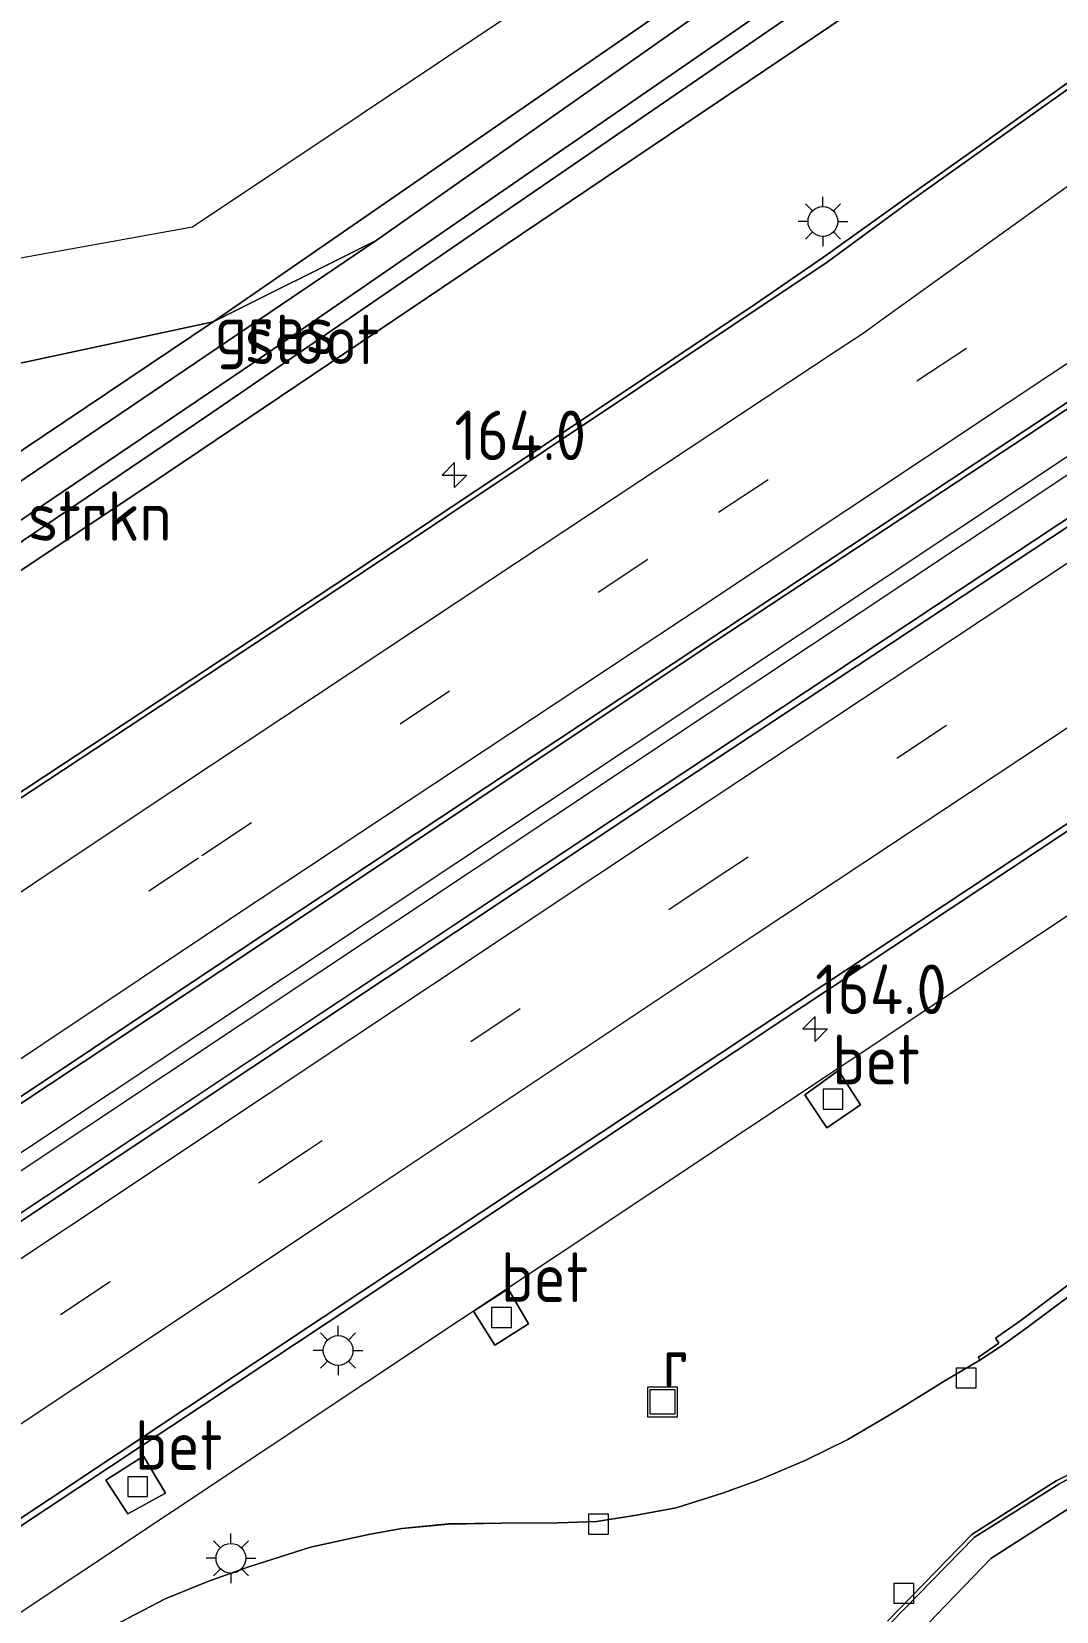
# Model space of a CAD drawing. Extents: x 253736 to 255979, y 477184 to 479215.
# Drawn here: x 254901.2 to 254952.9, y 478034 to 478113.7 of the extents above; entities that cross this region are included whole.
import ezdxf
from ezdxf.enums import TextEntityAlignment as Align

# ---------------------------------------------------------------- set-up
doc = ezdxf.new("R2010")
doc.units = 0
doc.linetypes.add('39strp', pattern=[12, 3, -9])
for name, color, linetype, lineweight in [('af-bs-rasterhekwerk', 8, 'hekwerk', 18), ('as-bs-kilometr', 8, 'Continuous', 18), ('bp-b5-bomenstruiken', 8, 'Continuous', 18), ('bp-b5-grasland', 8, 'Continuous', 18), ('bp-b5-houtwal', 8, 'houtwal', 18), ('gr-bs-geleiderail', 8, 'geleiderail', 18), ('gw-bs-insteekwatergang', 8, 'Continuous', 18), ('mk-bs-39streep 0.15', 8, '39strp', 18), ('mk-bs-streep 0.15', 8, 'Continuous', 18), ('og-b5-grond_ingericht', 8, 'Continuous', 18), ('og-b5-water', 8, 'Continuous', 18), ('og-bs-hoogtelijn', 8, 'Continuous', 18), ('og-bs-terreinafscheiding', 8, 'Continuous', 18), ('vh-b5-verh_soort', 8, 'Continuous', 18), ('vh-bs-band', 8, 'Continuous', 18), ('wh-bs-kolk', 8, 'Continuous', 18), ('wh-bs-put', 8, 'Continuous', 18), ('wh-bs-waterlijn', 8, 'Continuous', 18), ('wm-bs-lichtmast', 8, 'Continuous', 18)]:
    doc.layers.add(name, color=color, linetype=linetype, lineweight=lineweight)
doc.styles.add('rtw_iso', font='isocp.shx')
doc.linetypes.add('geleiderail', pattern='A,2,-1,[175,RTW.shx,S=0.5,R=0,X=0,Y=0],-1', length=4)
doc.linetypes.add('hekwerk', pattern='A,7,-1.5,[1,RTW.shx,S=0.75,R=0,X=0,Y=0],-1.5', length=10)
doc.linetypes.add('houtwal', pattern='A,8,-1,[1,RTW.shx,S=0.75,R=45,X=0,Y=0],-1,8,-1,[4,RTW.shx,S=0.75,R=0,X=0,Y=0],-1', length=20)

# ---------------------------------------------------------------- blocks, each defined once
blk = doc.blocks.new('kolk')
blk.add_lwpolyline([(-0.5, -0.5), (0.5, -0.5), (0.5, 0.5), (-0.5, 0.5)], close=True)
blk = doc.blocks.new('put')
for p, q in [((0.75, 0.75), (-0.75, 0.75)), ((-0.75, 0.75), (-0.75, -0.75)), ((0.75, -0.75), (0.75, 0.75)), ((-0.75, -0.75), (0.75, -0.75))]:
    blk.add_line(p, q)
blk.add_lwpolyline([(-0.625, 0.625), (0.625, 0.625), (0.625, -0.625), (-0.625, -0.625)], close=True)
blk = doc.blocks.new('dtbattr')
at = {"style": 'rtw_iso'}
blk.add_attdef('TAG', (0.591, 0.868), '', height=2.5, dxfattribs=at)
blk = doc.blocks.new('RW1 Buren totaal_ACAD_1_FMEBLOCK86')
at = {"layer": 'bp-b5-grasland'}
for points in [[(14.667, 16.477, 24.632), (12.323, 15.211, 24.603), (12.825, 14.275, 24.583), (12.91, 14.33, 24.318), (14.329, 15.134, 24.384), (15.329, 13.329, 24.401), (15.27, 13.297, 24.399), (16.617, 10.909, 24.621), (16.608, 10.904, 24.621), (16.656, 10.816, 24.621), (17.57, 11.312, 24.512), (18.511, 9.773, 24.64), (24.658, -1.16, 24.641), (-7.515, -19.081, 24.563), (-18.721, -25.355, 24.548), (-21.531, -20.37, 24.435), (-24.658, -14.758, 24.329), (-23.787, -14.3, 24.382), (-21.849, -13.184, 24.357), (-19.344, -11.513, 24.365), (-17.079, -9.511, 24.37), (-15.138, -7.191, 24.387), (-4.57, 6.744, 24.423), (9.559, 25.355, 24.543), (13.787, 17.978, 24.636)], [(-12.276, -20.478, 24.542), (8.88, -8.548, 24.486), (8.529, -7.293, 24.257), (6.415, -3.02, 24.034), (17.814, 2.816, 24.355), (18.441, 4.444, 24.489), (15.776, 8.561, 24.425), (12.614, 9.39, 24.276), (10.309, 12.886, 24.281), (7.002, 15.88, 24.256), (5.134, 16.327, 24.345), (3.219, 15.009, 24.39), (-4.263, 5.266, 24.339), (-14.529, -8.513, 24.289), (-16.697, -10.982, 24.283), (-19.263, -12.931, 24.285), (-21.82, -15.002, 24.307), (-22.243, -16.542, 24.299), (-18.627, -22.17, 24.471), (-17.785, -22.658, 24.505), (-16.265, -22.57, 24.49)], [(11.244, -7.629, 24.431), (18.318, -4.046, 24.469), (16.311, -0.311, 24.419), (9.259, -3.875, 24.323)]]:
    blk.add_polyline3d(points, close=True, dxfattribs=at)
blk = doc.blocks.new('dtbattr-r')
at = {"style": 'rtw_iso'}
blk.add_attdef('TAG', text='', height=2.5, dxfattribs=at).set_placement((0, 0), align=Align.MIDDLE_CENTER)
blk = doc.blocks.new('RW1 Buren totaal_ACAD_1_FMEBLOCK121')
at = {"layer": 'bp-b5-grasland'}
for points in [[(-68.656, -66.234, 24.34), (-71.085, -68.052, 24.32), (-72.311, -68.913, 24.319), (-72.138, -69.152, 24.232), (-73.164, -69.869, 24.274), (-73.092, -70.025, 24.176), (-74.818, -71.029, 24.266), (-77.474, -72.672, 24.248), (-79.75, -74.019, 24.263), (-81.872, -75.067, 24.263), (-84.176, -76.033, 24.257), (-86.028, -76.698, 24.257), (-88.408, -77.455, 24.257), (-90.407, -77.826, 24.212), (-92.423, -78.156, 24.215), (-94.361, -78.222, 24.209), (-97.23, -78.231, 24.209), (-99.894, -78.277, 24.209), (-102.239, -78.498, 24.209), (-103.836, -78.791, 24.26), (-106.853, -79.444, 24.278), (-109.956, -80.432, 24.275), (-112.031, -81.176, 24.275), (-114.181, -82.055, 24.26), (-116.789, -83.406, 24.251)], [(-123.333, -79.617, 24.248), (-105.963, -68.099, 24.254), (-82.017, -52.187, 24.307), (-62.624, -39.328, 24.313), (-40.512, -24.599, 24.362), (-23.482, -13.286, 24.367), (0.84, 2.865, 24.408)]]:
    blk.add_polyline3d(points, dxfattribs=at)
for points in [[(-80.811, -58.295, 23.93), (-79.112, -57.146, 23.933), (-80.224, -55.416, 23.933), (-81.924, -56.633, 23.933)], [(-98.638, -67.553, 23.927), (-97.547, -69.255, 23.93), (-95.863, -68.183, 23.933), (-96.88, -66.424, 23.933)], [(-116.052, -77.766, 23.918), (-114.168, -76.727, 23.927), (-115.265, -74.853, 23.957), (-117.173, -76.066, 23.942)]]:
    blk.add_polyline3d(points, close=True, dxfattribs=at)
blk = doc.blocks.new('RW1 Buren totaal_ACAD_1_FMEBLOCK153')
at = {"layer": 'bp-b5-grasland'}
blk.add_polyline3d([(-19.684, -17.607, 24.762), (-39.852, -30.986, 24.744), (-60.968, -45.069, 24.711), (-81.337, -58.579, 24.689), (-101.173, -71.821, 24.67), (-122.662, -86.049, 24.648), (-143.344, -99.778, 24.628), (-163.6, -113.26, 24.572), (-166.26, -115.035, 24.568), (-167.151, -113.48, 25.234), (-167.586, -112.879, 25.252), (-168.871, -111.209, 24.542), (-167.2, -110.098, 24.546), (-142.91, -94.001, 24.596), (-120.5, -79.048, 24.6), (-103.947, -68.135, 24.634), (-85.237, -55.65, 24.665), (-62.199, -40.35, 24.681), (-42.475, -27.246, 24.698), (-22.091, -13.747, 24.719), (0.318, 1.1, 24.749)], dxfattribs=at)
blk = doc.blocks.new('RW1 Buren totaal_ACAD_1_FMEBLOCK187')
at = {"layer": 'bp-b5-grasland'}
for points in [[(-63.529, -109.425, 24.373), (-77.97, -119.773, 24.368), (-81.548, -122.317, 24.362), (-85.702, -125.295, 24.348), (-89.151, -127.659, 24.334), (-109.549, -141.286, 24.309), (-128.239, -153.606, 24.261), (-147.641, -166.574, 24.25), (-152.899, -158.872, 23.71), (-119.671, -136.762, 24.004), (-79.63, -109.768, 24.052)], [(-82.668, -106.46, 24.073), (-108.257, -124.445, 23.989), (-116.485, -128.552, 24.133), (-80.806, -103.897, 24.088)]]:
    blk.add_polyline3d(points, dxfattribs=at)
blk = doc.blocks.new('lantaarnpaal')
for p, q in [((-0.884, 0.884), (-0.53, 0.53)), ((0, 0.75), (0, 1.25)), ((0.53, 0.53), (0.884, 0.884)), ((-0.75, 0), (-1.25, 0)), ((0.75, 0), (1.25, 0)), ((-0.53, -0.53), (-0.884, -0.884)), ((0, -0.75), (0, -1.25)), ((0.53, -0.53), (0.884, -0.884))]:
    blk.add_line(p, q)
blk.add_circle((0, 0), 0.75)
blk = doc.blocks.new('RW1 Buren totaal_ACAD_1_FMEBLOCK888')
at = {"layer": 'vh-b5-verh_soort'}
for points in [[(-21.379, -26.355, 24.459), (-21.923, -25.557, 24.45), (-21.274, -25.191, 24.45), (-22.751, -17.575, 24.45), (-26.073, -19.478, 24.45), (-27.584, -17.265, 24.417), (-26.186, -16.329, 24.413), (-21.481, -12.507, 24.402), (-17.473, -8.009, 24.393), (-14.24, -2.909, 24.314), (-10.023, 4.97, 24.394), (-6.892, 10.829, 24.387), (-3.721, 15.863, 24.345), (0.503, 20.2, 24.375), (4.764, 22.875, 24.356), (5.623, 23.34, 24.323), (7.424, 24.206, 24.349), (11.128, 25.637, 24.378), (15.084, 26.355, 24.409), (19.089, 26.319, 24.431), (23.02, 25.568, 24.44), (26.709, 24.143, 24.441), (27.584, 23.064, 24.465), (27.531, 21.673, 24.464), (23.865, 16.966, 24.455), (23.632, 16.755, 24.459), (23.314, 16.659, 24.473), (18.738, 16.061, 24.404), (18.306, 15.932, 24.399), (17.946, 15.626, 24.378), (10.525, 5.92, 24.409), (3.012, -4.041, 24.394), (2.781, -4.48, 24.398), (2.736, -4.868, 24.403), (3.492, -9.628, 24.449), (3.487, -9.916, 24.454), (3.339, -10.228, 24.449), (1.446, -12.555, 24.47), (-0.753, -14.611, 24.464), (-3.247, -16.291, 24.477)], [(-3.958, -10.569, 24.64), (-3.082, -10.602, 24.613), (-2.436, -9.827, 24.59), (-0.973, -7.325, 24.541), (1.37, -3.903, 24.473), (10.052, 7.561, 24.485), (16.612, 16.099, 24.457), (17.589, 17.04, 24.465), (18.841, 17.381, 24.479), (22.106, 17.731, 24.514), (22.843, 17.901, 24.512), (23.356, 18.3, 24.519), (25.089, 20.668, 24.535), (25.484, 21.596, 24.53), (25.26, 22.228, 24.523), (24.521, 22.664, 24.534), (19.332, 24.107, 24.501), (15.207, 24.466, 24.466), (10.005, 23.61, 24.421), (5.321, 21.677, 24.347), (1.33, 19.122, 24.38), (-2.703, 14.947, 24.38), (-5.611, 10.205, 24.391), (-8.857, 4.394, 24.441), (-14.396, -5.617, 24.437)]]:
    blk.add_polyline3d(points, close=True, dxfattribs=at)
blk = doc.blocks.new('RW1 Buren totaal_ACAD_1_FMEBLOCK893')
at = {"layer": 'vh-b5-verh_soort'}
for points in [[(-53.92, -24.334, 24.339), (-53.418, -24.147, 24.341), (-53.174, -23.895, 24.342), (-51.467, -21.666, 24.423), (-49.514, -19.115, 24.441), (-49.391, -17.433, 24.415), (-50.433, -16.183, 24.405), (-54.202, -14.733, 24.371), (-58.182, -13.982, 24.312), (-62.287, -13.931, 24.292), (-66.237, -14.644, 24.249), (-70.024, -16.104, 24.237), (-71.829, -16.962, 24.218), (-71.773, -17.112, 24.211), (-72.687, -17.565, 24.236), (-76.939, -20.284, 24.218), (-81.197, -24.643, 24.244)], [(-120.223, -24.878, 24.251), (-117.615, -23.527, 24.26), (-115.465, -22.648, 24.275), (-113.39, -21.904, 24.275), (-110.287, -20.916, 24.278), (-107.27, -20.263, 24.26), (-105.673, -19.97, 24.209), (-103.328, -19.75, 24.209), (-100.664, -19.704, 24.209), (-97.795, -19.694, 24.209), (-95.857, -19.628, 24.215), (-93.841, -19.298, 24.212), (-91.842, -18.927, 24.257), (-89.462, -18.171, 24.257), (-87.61, -17.505, 24.257), (-85.306, -16.539, 24.263), (-83.184, -15.491, 24.263), (-80.908, -14.144, 24.248), (-78.252, -12.501, 24.266), (-76.526, -11.497, 24.176), (-75.411, -10.752, 24.193), (-74.216, -9.897, 24.218), (-71.769, -8.057, 24.21)]]:
    blk.add_polyline3d(points, dxfattribs=at)
blk = doc.blocks.new('hecto')
for p, q in [((0, 0.625), (-0.625, 0)), ((0, -0.625), (0, 0.625)), ((-0.625, 0), (0.625, 0)), ((0.625, 0), (0, -0.625))]:
    blk.add_line(p, q)
blk = doc.blocks.new('Deel_d28hz')
at = {"layer": 'af-bs-rasterhekwerk'}
for points in [[(254910.37, 478099.043, 24.133), (254946.049, 478123.698, 24.088), (254949.766, 478125.98, 24.178), (254950.206, 478125.858, 24.193)], [(254860.155, 478088.939, 24.265), (254879.638, 478092.452, 24.166), (254910.37, 478099.043, 24.133)], [(254864.426, 478082.682, 23.962), (254897.547, 478090.43, 23.923), (254910.37, 478099.043, 24.133)], [(254971.653, 478071.65, 24.079), (254959.188, 478071.406, 23.992), (254956.905, 478071.361, 23.96), (254956.862, 478071.36, 23.977), (254898.616, 478032.6, 23.896)]]:
    blk.add_polyline3d(points, dxfattribs=at)
at = {"layer": 'bp-b5-bomenstruiken'}
blk.add_polyline3d([(254872.164, 478071.348, 23.812), (254864.426, 478082.682, 23.962), (254897.547, 478090.43, 23.923), (254910.37, 478099.043, 24.133), (254918.598, 478103.15, 23.989), (254880.004, 478077.029, 24.061)], close=True, dxfattribs=at)
at = {"layer": 'bp-b5-grasland'}
blk.add_polyline3d([(254873.956, 478068.723, 23.71), (254873.423, 478069.503, 22.789), (254910.051, 478094.288, 22.789), (254950.107, 478121.779, 22.861), (254950.778, 478122.281, 22.861), (254950.933, 478122.807, 22.861), (254949.895, 478122.799, 22.861), (254949.091, 478122.29, 22.861), (254912.369, 478096.961, 22.861), (254872.906, 478070.261, 22.789), (254872.164, 478071.348, 23.812), (254880.004, 478077.029, 24.061), (254918.598, 478103.15, 23.989), (254944.187, 478121.135, 24.073), (254947.854, 478123.557, 24.112), (254950.389, 478124.569, 24.148), (254951.181, 478124.38, 24.145), (254952.048, 478123.033, 24.07), (254951.954, 478121.889, 24.061), (254951.515, 478121.014, 24.058), (254947.225, 478117.827, 24.052), (254907.184, 478090.833, 24.004)], close=True, dxfattribs=at)
blk.add_polyline3d([(254945.551, 478032.508, 24.38), (254949.585, 478036.683, 24.38), (254953.575, 478039.238, 24.347), (254958.26, 478041.171, 24.421), (254963.462, 478042.027, 24.466), (254967.587, 478041.668, 24.501), (254972.775, 478040.225, 24.534), (254973.514, 478039.789, 24.523), (254973.738, 478039.157, 24.53), (254973.344, 478038.229, 24.535), (254971.611, 478035.861, 24.519), (254971.098, 478035.462, 24.512), (254970.36, 478035.292, 24.514), (254967.096, 478034.942, 24.479), (254965.843, 478034.601, 24.465), (254964.866, 478033.66, 24.457)], dxfattribs=at)
at = {"layer": 'bp-b5-houtwal'}
blk.add_polyline3d([(254864.426, 478082.682, 23.962), (254860.155, 478088.939, 24.265), (254879.638, 478092.452, 24.166), (254910.37, 478099.043, 24.133), (254897.547, 478090.43, 23.923)], close=True, dxfattribs=at)
at = {"layer": 'gr-bs-geleiderail'}
for points in [[(254888.275, 478047.997, 25.234), (254935.328, 478079.297, 25.375), (254984.13, 478111.71, 25.456), (255036.715, 478146.672, 25.501), (255089.688, 478181.695, 25.57), (255099.031, 478187.796, 25.585), (255119.681, 478201.284, 25.603), (255139.001, 478214.098, 25.636), (255146.576, 478219.171, 25.639), (255168.412, 478234.722, 25.633), (255193.618, 478252.791, 25.636), (255196.659, 478255.099, 25.672), (255203.806, 478261.204, 25.642), (255211.552, 478267.917, 25.69), (255213.228, 478269.389, 25.696)], [(255189.73, 478254.275, 25.687), (255168.87, 478239.295, 25.606), (255166.928, 478237.872, 25.609), (255165.502, 478236.716, 25.624), (255163.462, 478234.975, 25.6), (255147.611, 478221.359, 25.606), (255145.153, 478219.373, 25.609), (255142.787, 478217.576, 25.6), (255140.043, 478215.661, 25.597), (255086.635, 478180.625, 25.567), (255065.494, 478166.654, 25.546), (255039.868, 478149.662, 25.474), (254994.323, 478119.448, 25.471), (254944.356, 478086.205, 25.42), (254887.84, 478048.598, 25.252)]]:
    blk.add_polyline3d(points, dxfattribs=at)
at = {"layer": 'gw-bs-insteekwatergang'}
blk.add_polyline3d([(254873.956, 478068.723, 23.71), (254907.184, 478090.833, 24.004), (254947.225, 478117.827, 24.052), (254951.515, 478121.014, 24.058), (254951.954, 478121.889, 24.061), (254952.048, 478123.033, 24.07), (254951.181, 478124.38, 24.145), (254950.389, 478124.569, 24.148), (254947.854, 478123.557, 24.112), (254944.187, 478121.135, 24.073), (254918.598, 478103.15, 23.989), (254880.004, 478077.029, 24.061), (254872.164, 478071.348, 23.812)], dxfattribs=at)
at = {"layer": 'mk-bs-39streep 0.15'}
for points in [[(255226.958, 478271.138, 25.019), (255223.306, 478268.451, 25.01), (255198.516, 478250.276, 24.912), (255177.9, 478235.288, 24.846), (255158.307, 478221.1, 24.864), (255140.11, 478208.093, 24.835), (255119.662, 478193.675, 24.805), (255100.661, 478180.703, 24.782), (255079.172, 478166.186, 24.753), (255060.93, 478154.106, 24.732), (255038.855, 478139.38, 24.689), (255018.695, 478126.038, 24.67), (254997.503, 478111.938, 24.651), (254977.306, 478098.547, 24.628), (254957.352, 478085.319, 24.61), (254935.845, 478071.061, 24.58), (254915.165, 478057.282, 24.532), (254894.834, 478043.753, 24.492), (254892.201, 478041.997, 24.488)], [(255186.689, 478258.106, 24.879), (255166.202, 478243.526, 24.804), (255150.144, 478232.271, 24.835), (255132.672, 478220.397, 24.81), (255113.308, 478207.386, 24.773), (255092.597, 478193.55, 24.74), (255073.1, 478180.586, 24.724), (255052.608, 478166.992, 24.688), (255030.329, 478152.206, 24.648), (255010.167, 478138.804, 24.644), (254990.085, 478125.445, 24.622), (254967.229, 478110.267, 24.594), (254948.36, 478097.705, 24.57), (254932.29, 478087.062, 24.539), (254909.632, 478071.999, 24.522), (254885.16, 478055.676, 24.49), (254883.58, 478054.626, 24.487)]]:
    blk.add_polyline3d(points, dxfattribs=at)
at = {"layer": 'mk-bs-streep 0.15'}
for points in [[(255224.761, 478273.828, 25.1), (255221.085, 478271.117, 25.087), (255196.306, 478252.972, 24.989), (255175.815, 478238.102, 24.917), (255156.271, 478223.899, 24.942), (255138.047, 478210.911, 24.927), (255117.592, 478196.483, 24.904), (255098.571, 478183.49, 24.884), (255077.161, 478169.041, 24.835), (255059.004, 478156.986, 24.809), (255036.874, 478142.255, 24.764), (255016.723, 478128.899, 24.752), (254995.537, 478114.784, 24.732), (254975.242, 478101.385, 24.711), (254955.33, 478088.115, 24.686), (254933.831, 478073.872, 24.654), (254913.196, 478060.129, 24.626), (254892.903, 478046.623, 24.578), (254890.251, 478044.853, 24.572)], [(254894.152, 478039.139, 24.409), (254896.752, 478040.874, 24.414), (254917.083, 478054.403, 24.454), (254937.76, 478068.18, 24.502), (254959.264, 478082.435, 24.532), (254979.218, 478095.663, 24.55), (254999.417, 478109.056, 24.573), (255020.608, 478123.155, 24.592), (255040.77, 478136.498, 24.611), (255062.845, 478151.225, 24.654), (255081.096, 478163.31, 24.675), (255102.605, 478177.841, 24.704), (255121.634, 478190.832, 24.727), (255142.113, 478205.272, 24.757), (255160.328, 478218.292, 24.786), (255179.932, 478232.488, 24.768), (255200.556, 478247.482, 24.834), (255225.354, 478265.662, 24.932), (255229.151, 478268.455, 24.941)], [(255181.901, 478263.502, 24.731), (255161.392, 478248.914, 24.659), (255137.295, 478232.204, 24.685), (255118.162, 478219.275, 24.651), (255088.634, 478199.613, 24.609), (255066.814, 478185.019, 24.586), (255048.343, 478172.804, 24.53), (255027.272, 478158.773, 24.508), (255026.146, 478158.013, 24.521), (255024.613, 478156.955, 24.509), (255006.705, 478144.105, 24.526), (254986.328, 478129.518, 24.54), (254965.243, 478114.337, 24.546), (254944.373, 478099.342, 24.541), (254943.141, 478098.456, 24.543), (254941.881, 478097.63, 24.528), (254924.43, 478086.06, 24.494), (254906.753, 478074.33, 24.461), (254884.873, 478059.746, 24.439), (254881.581, 478057.554, 24.435)], [(255188.981, 478255.523, 24.953), (255168.51, 478240.905, 24.882), (255152.228, 478229.527, 24.92), (255134.648, 478217.563, 24.892), (255115.293, 478204.564, 24.843), (255094.584, 478190.72, 24.812), (255075.051, 478177.742, 24.784), (255054.575, 478164.137, 24.762), (255032.322, 478149.38, 24.74), (255011.935, 478135.811, 24.718), (254992.199, 478122.706, 24.702), (254969.016, 478107.275, 24.672), (254950.459, 478094.956, 24.659), (254934.047, 478084.029, 24.636), (254911.501, 478069.102, 24.598), (254887.35, 478052.993, 24.567), (254885.524, 478051.778, 24.563)]]:
    blk.add_polyline3d(points, dxfattribs=at)
at = {"layer": 'og-b5-grond_ingericht'}
blk.add_polyline3d([(254949.766, 478125.98, 24.178), (254946.049, 478123.698, 24.088), (254910.37, 478099.043, 24.133), (254879.638, 478092.452, 24.166), (254860.155, 478088.939, 24.265), (254841.484, 478116.288, 23.914), (254865.619, 478118.775, 24.022), (254902.15, 478120.602, 23.923), (254914.471, 478121.161, 23.911), (254924.405, 478122.635, 23.899), (254932.179, 478124.663, 23.884), (254937.347, 478127.384, 23.962), (254938.814, 478128.779, 23.962), (254940.153, 478130.505, 23.965), (254940.671, 478131.636, 23.962)], close=True, dxfattribs=at)
at = {"layer": 'og-b5-water'}
blk.add_polyline3d([(254873.423, 478069.503, 22.789), (254872.906, 478070.261, 22.789), (254912.369, 478096.961, 22.861), (254949.091, 478122.29, 22.861), (254949.895, 478122.799, 22.861), (254950.933, 478122.807, 22.861), (254950.778, 478122.281, 22.861), (254950.107, 478121.779, 22.861), (254910.051, 478094.288, 22.789)], close=True, dxfattribs=at)
at = {"layer": 'og-bs-hoogtelijn'}
blk.add_polyline3d([(254943.301, 478126.514, 24.007), (254909.329, 478103.814, 24.061), (254861.501, 478095.199, 24.169), (254892.702, 478116.504, 23.95), (254851.576, 478112.718, 24.112)], dxfattribs=at)
at = {"layer": 'og-bs-terreinafscheiding'}
for points in [[(254889.358, 478046.162, 24.602), (254892.042, 478047.956, 24.607), (254912.269, 478061.408, 24.656), (254932.942, 478075.157, 24.677), (254954.429, 478089.346, 24.709), (254974.313, 478102.598, 24.731), (254994.672, 478116.16, 24.756), (255015.754, 478130.202, 24.787), (255035.967, 478143.593, 24.794), (255058.063, 478158.242, 24.83), (255076.327, 478170.33, 24.865), (255097.595, 478184.651, 24.907), (255116.682, 478197.617, 24.927), (255137.352, 478211.81, 24.951), (255155.684, 478224.707, 24.97), (255175.226, 478238.738, 24.925), (255195.852, 478253.624, 25.007), (255220.606, 478271.687, 25.094), (255224.296, 478274.397, 25.109)], [(255046.065, 478175.926, 24.456), (255021.758, 478159.734, 24.382), (255018.832, 478157.772, 24.402), (255016.167, 478155.889, 24.409), (255004.237, 478147.253, 24.417), (254984.168, 478132.826, 24.448), (254963.496, 478117.922, 24.443), (254949, 478107.596, 24.463), (254945.457, 478105.078, 24.454), (254941.326, 478102.055, 24.441), (254917.452, 478086.101, 24.364), (254898.758, 478073.776, 24.324), (254879.35, 478060.822, 24.307)], [(254879.214, 478061.021, 24.25), (254898.616, 478073.989, 24.261), (254917.306, 478086.309, 24.309), (254937.704, 478099.936, 24.334), (254941.153, 478102.3, 24.348), (254945.307, 478105.278, 24.362), (254948.885, 478107.822, 24.368), (254963.326, 478118.17, 24.373), (254984.048, 478133.094, 24.36), (255004.029, 478147.515, 24.327), (255016.004, 478156.123, 24.314), (255018.7, 478158.025, 24.32), (255021.564, 478159.989, 24.315), (255045.932, 478176.229, 24.37), (255064.464, 478188.512, 24.406), (255086.353, 478203.125, 24.431), (255115.702, 478222.866, 24.465), (255134.916, 478235.824, 24.481), (255158.333, 478252.459, 24.44), (255160.302, 478253.804, 24.431), (255168.778, 478259.84, 24.455), (255168.973, 478259.653, 24.543)], [(254886.42, 478050.466, 24.59), (254888.232, 478051.673, 24.594), (254912.346, 478067.758, 24.643), (254934.819, 478082.634, 24.681), (254951.381, 478093.619, 24.692), (254970.054, 478106.036, 24.705), (254993.057, 478121.37, 24.734), (255012.786, 478134.429, 24.751), (255033.225, 478148.007, 24.765), (255055.593, 478162.868, 24.802), (255075.882, 478176.384, 24.813), (255095.619, 478189.531, 24.856), (255115.98, 478203.423, 24.865), (255135.136, 478216.575, 24.909), (255152.583, 478228.786, 24.931), (255162.636, 478235.887, 24.902), (255168.982, 478240.369, 24.884), (255189.474, 478254.966, 24.955)], [(254889.166, 478046.442, 24.568), (254891.826, 478048.217, 24.572), (254912.081, 478061.699, 24.628), (254932.764, 478075.428, 24.648), (254954.252, 478089.656, 24.67), (254974.089, 478102.898, 24.689), (254994.458, 478116.408, 24.711), (255015.574, 478130.491, 24.744), (255035.742, 478143.87, 24.762), (255057.854, 478158.533, 24.795), (255076.158, 478170.664, 24.823), (255097.176, 478184.732, 24.85), (255116.541, 478197.84, 24.872), (255137.148, 478212.114, 24.912), (255155.529, 478224.908, 24.918), (255175.18, 478238.839, 24.877), (255195.784, 478253.674, 24.963), (255195.852, 478253.624, 25.007)], [(254886.555, 478050.268, 24.542), (254888.226, 478051.379, 24.546), (254912.516, 478067.476, 24.596), (254934.926, 478082.429, 24.6), (254951.479, 478093.342, 24.634), (254970.189, 478105.827, 24.665), (254993.227, 478121.127, 24.681), (255012.951, 478134.231, 24.698), (255033.335, 478147.73, 24.719), (255055.744, 478162.577, 24.749), (255076.075, 478176.079, 24.766), (255095.765, 478189.314, 24.82), (255116.089, 478203.18, 24.825), (255135.281, 478216.334, 24.864), (255151.411, 478227.672, 24.891), (255162.722, 478235.695, 24.848), (255162.636, 478235.887, 24.902)], [(255135.278, 478191.005, 24.438), (255142.426, 478197.674, 24.493), (255147.694, 478202.564, 24.596), (255147.277, 478203.306, 24.641), (255133.065, 478193.779, 24.617), (255105.129, 478174.662, 24.576), (255090.951, 478165.186, 24.56), (255076.622, 478155.576, 24.536), (255066.268, 478148.665, 24.526), (255037.729, 478129.77, 24.481), (255022.785, 478119.902, 24.472), (254998.452, 478103.676, 24.457), (254981.426, 478092.352, 24.412), (254959.42, 478077.69, 24.39), (254939.927, 478064.784, 24.361), (254915.918, 478048.858, 24.323), (254898.702, 478037.408, 24.305), (254896.392, 478035.859, 24.296)], [(254896.57, 478035.597, 24.24), (254898.799, 478037.09, 24.248), (254916.169, 478048.608, 24.254), (254940.115, 478064.52, 24.307), (254959.508, 478077.379, 24.313), (254981.62, 478092.108, 24.362), (254998.65, 478103.421, 24.367), (255022.972, 478119.572, 24.408), (255037.834, 478129.439, 24.401), (255066.441, 478148.39, 24.465), (255076.782, 478155.197, 24.444), (255091.21, 478164.889, 24.484), (255105.203, 478174.322, 24.526), (255133.31, 478193.551, 24.542), (255147.336, 478202.954, 24.566), (255147.277, 478203.306, 24.641)], [(254910.37, 478099.043, 24.133), (254918.598, 478103.15, 23.989)], [(254948.968, 478046.838, 24.274), (254949.994, 478047.554, 24.232), (254949.821, 478047.793, 24.319), (254951.047, 478048.655, 24.32), (254953.476, 478050.473, 24.34)], [(254941.321, 478058.412, 23.93), (254940.208, 478060.074, 23.933), (254941.908, 478061.291, 23.933), (254943.02, 478059.561, 23.933), (254941.321, 478058.412, 23.93)], [(254924.585, 478047.451, 23.93), (254923.494, 478049.154, 23.927), (254925.252, 478050.282, 23.933), (254926.269, 478048.524, 23.933), (254924.585, 478047.451, 23.93)], [(254949.04, 478046.682, 24.176), (254947.314, 478045.678, 24.266), (254944.658, 478044.035, 24.248), (254942.382, 478042.688, 24.263), (254940.26, 478041.64, 24.263), (254937.956, 478040.674, 24.257), (254936.104, 478040.008, 24.257), (254933.724, 478039.252, 24.257), (254931.725, 478038.881, 24.212), (254929.709, 478038.551, 24.215), (254927.771, 478038.485, 24.209), (254924.902, 478038.475, 24.209), (254922.238, 478038.429, 24.209), (254919.893, 478038.209, 24.209), (254918.296, 478037.916, 24.26), (254915.279, 478037.263, 24.278), (254912.176, 478036.275, 24.275), (254910.101, 478035.531, 24.275), (254907.951, 478034.652, 24.26), (254905.343, 478033.301, 24.251), (254900.318, 478030.107, 24.286)], [(254944.533, 478033.424, 24.345), (254948.758, 478037.761, 24.375), (254953.018, 478040.436, 24.356), (254953.877, 478040.901, 24.323), (254955.678, 478041.767, 24.349), (254959.383, 478043.198, 24.378), (254963.338, 478043.916, 24.409), (254967.344, 478043.88, 24.431), (254971.274, 478043.129, 24.44), (254974.964, 478041.704, 24.441), (254975.839, 478040.625, 24.465), (254975.785, 478039.234, 24.464), (254972.12, 478034.527, 24.455), (254971.886, 478034.316, 24.459), (254971.568, 478034.22, 24.473), (254966.992, 478033.622, 24.404)], [(254906.08, 478038.94, 23.918), (254904.959, 478040.641, 23.942), (254906.867, 478041.854, 23.957), (254907.964, 478039.98, 23.927), (254906.08, 478038.94, 23.918)], [(254964.866, 478033.66, 24.457), (254965.843, 478034.601, 24.465), (254967.096, 478034.942, 24.479), (254970.36, 478035.292, 24.514), (254971.098, 478035.462, 24.512), (254971.611, 478035.861, 24.519), (254973.344, 478038.229, 24.535), (254973.738, 478039.157, 24.53), (254973.514, 478039.789, 24.523), (254972.775, 478040.225, 24.534), (254967.587, 478041.668, 24.501), (254963.462, 478042.027, 24.466), (254958.26, 478041.171, 24.421), (254953.575, 478039.238, 24.347), (254949.585, 478036.683, 24.38), (254945.551, 478032.508, 24.38)]]:
    blk.add_polyline3d(points, dxfattribs=at)
at = {"layer": 'vh-b5-verh_soort'}
for points in [[(255037.729, 478129.77, 24.481), (255022.785, 478119.902, 24.472), (254998.452, 478103.676, 24.457), (254981.426, 478092.352, 24.412), (254959.42, 478077.69, 24.39), (254939.927, 478064.784, 24.361), (254915.918, 478048.858, 24.323), (254898.702, 478037.408, 24.305), (254896.392, 478035.859, 24.296), (254894.152, 478039.139, 24.409), (254892.201, 478041.997, 24.488), (254890.251, 478044.853, 24.572), (254889.358, 478046.162, 24.602), (254892.042, 478047.956, 24.607), (254912.269, 478061.408, 24.656), (254932.942, 478075.157, 24.677), (254954.429, 478089.346, 24.709), (254974.313, 478102.598, 24.731), (254994.672, 478116.16, 24.756), (255015.754, 478130.202, 24.787), (255035.967, 478143.593, 24.794)], [(254993.057, 478121.37, 24.734), (254970.054, 478106.036, 24.705), (254951.381, 478093.619, 24.692), (254934.819, 478082.634, 24.681), (254912.346, 478067.758, 24.643), (254888.232, 478051.673, 24.594), (254886.42, 478050.466, 24.59), (254885.524, 478051.778, 24.563), (254883.58, 478054.626, 24.487), (254881.581, 478057.554, 24.435), (254879.35, 478060.822, 24.307), (254898.758, 478073.776, 24.324), (254917.452, 478086.101, 24.364), (254941.326, 478102.055, 24.441), (254945.457, 478105.078, 24.454), (254949, 478107.596, 24.463), (254963.496, 478117.922, 24.443)], [(254963.496, 478117.922, 24.443), (254949, 478107.596, 24.463), (254945.457, 478105.078, 24.454), (254941.326, 478102.055, 24.441), (254917.452, 478086.101, 24.364), (254898.758, 478073.776, 24.324), (254879.35, 478060.822, 24.307), (254879.214, 478061.021, 24.25), (254898.616, 478073.989, 24.261), (254917.306, 478086.309, 24.309), (254937.704, 478099.936, 24.334), (254941.153, 478102.3, 24.348), (254945.307, 478105.278, 24.362), (254948.885, 478107.822, 24.368), (254963.326, 478118.17, 24.373)], [(255035.967, 478143.593, 24.794), (255015.754, 478130.202, 24.787), (254994.672, 478116.16, 24.756), (254974.313, 478102.598, 24.731), (254954.429, 478089.346, 24.709), (254932.942, 478075.157, 24.677), (254912.269, 478061.408, 24.656), (254892.042, 478047.956, 24.607), (254889.358, 478046.162, 24.602), (254889.166, 478046.442, 24.568), (254891.826, 478048.217, 24.572), (254912.081, 478061.699, 24.628), (254932.764, 478075.428, 24.648), (254954.252, 478089.656, 24.67), (254974.089, 478102.898, 24.689), (254994.458, 478116.408, 24.711), (255015.574, 478130.491, 24.744), (255035.742, 478143.87, 24.762)], [(255055.744, 478162.577, 24.749), (255033.335, 478147.73, 24.719), (255012.951, 478134.231, 24.698), (254993.227, 478121.127, 24.681), (254970.189, 478105.827, 24.665), (254951.479, 478093.342, 24.634), (254934.926, 478082.429, 24.6), (254912.516, 478067.476, 24.596), (254888.226, 478051.379, 24.546), (254886.555, 478050.268, 24.542), (254886.42, 478050.466, 24.59), (254888.232, 478051.673, 24.594), (254912.346, 478067.758, 24.643), (254934.819, 478082.634, 24.681), (254951.381, 478093.619, 24.692), (254970.054, 478106.036, 24.705), (254993.057, 478121.37, 24.734), (255012.786, 478134.429, 24.751), (255033.225, 478148.007, 24.765), (255055.593, 478162.868, 24.802)], [(255037.834, 478129.439, 24.401), (255022.972, 478119.572, 24.408), (254998.65, 478103.421, 24.367), (254981.62, 478092.108, 24.362), (254959.508, 478077.379, 24.313), (254940.115, 478064.52, 24.307), (254916.169, 478048.608, 24.254), (254898.799, 478037.09, 24.248), (254896.57, 478035.597, 24.24), (254896.392, 478035.859, 24.296), (254898.702, 478037.408, 24.305), (254915.918, 478048.858, 24.323), (254939.927, 478064.784, 24.361), (254959.42, 478077.69, 24.39), (254981.426, 478092.352, 24.412), (254998.452, 478103.676, 24.457), (255022.785, 478119.902, 24.472), (255037.729, 478129.77, 24.481)], [(254953.797, 478050.122, 24.21), (254951.35, 478048.282, 24.218), (254950.155, 478047.427, 24.193), (254949.04, 478046.682, 24.176), (254948.968, 478046.838, 24.274), (254949.994, 478047.554, 24.232), (254949.821, 478047.793, 24.319), (254951.047, 478048.655, 24.32), (254953.476, 478050.473, 24.34)], [(254966.992, 478033.622, 24.404), (254971.568, 478034.22, 24.473), (254971.886, 478034.316, 24.459), (254972.12, 478034.527, 24.455), (254975.785, 478039.234, 24.464), (254975.839, 478040.625, 24.465), (254974.964, 478041.704, 24.441), (254971.274, 478043.129, 24.44), (254967.344, 478043.88, 24.431), (254963.338, 478043.916, 24.409), (254959.383, 478043.198, 24.378), (254955.678, 478041.767, 24.349), (254953.877, 478040.901, 24.323), (254953.018, 478040.436, 24.356), (254948.758, 478037.761, 24.375), (254944.533, 478033.424, 24.345)], [(254944.369, 478033.536, 24.244), (254948.627, 478037.895, 24.218), (254952.879, 478040.614, 24.236), (254953.793, 478041.067, 24.211), (254955.598, 478041.95, 24.226), (254959.342, 478043.392, 24.254), (254963.291, 478044.115, 24.284), (254967.382, 478044.062, 24.306), (254971.351, 478043.319, 24.353), (254975.079, 478041.874, 24.386), (254976.016, 478040.706, 24.404), (254975.941, 478039.14, 24.435), (254972.298, 478034.368, 24.343), (254972.044, 478034.147, 24.342), (254971.63, 478033.998, 24.341)]]:
    blk.add_polyline3d(points, dxfattribs=at)
for points in [[(254941.321, 478058.412, 23.93), (254940.208, 478060.074, 23.933), (254941.908, 478061.291, 23.933), (254943.02, 478059.561, 23.933)], [(254924.585, 478047.451, 23.93), (254923.494, 478049.154, 23.927), (254925.252, 478050.282, 23.933), (254926.269, 478048.524, 23.933)], [(254906.08, 478038.94, 23.918), (254904.959, 478040.641, 23.942), (254906.867, 478041.854, 23.957), (254907.964, 478039.98, 23.927)]]:
    blk.add_polyline3d(points, close=True, dxfattribs=at)
at = {"layer": 'vh-bs-band'}
for points in [[(254948.968, 478046.838, 24.274), (254949.04, 478046.682, 24.176), (254950.155, 478047.427, 24.193), (254951.35, 478048.282, 24.218), (254953.797, 478050.122, 24.21), (254956.144, 478051.938, 24.207), (254958.462, 478053.897, 24.225), (254960.596, 478056.038, 24.241), (254962.636, 478058.285, 24.226), (254964.561, 478060.57, 24.207), (254966.458, 478062.971, 24.177), (254968.271, 478065.387, 24.16), (254969.97, 478067.87, 24.181)], [(254944.369, 478033.536, 24.244), (254948.627, 478037.895, 24.218), (254952.879, 478040.614, 24.236), (254953.793, 478041.067, 24.211), (254955.598, 478041.95, 24.226), (254959.342, 478043.392, 24.254), (254963.291, 478044.115, 24.284), (254967.382, 478044.062, 24.306), (254971.351, 478043.319, 24.353), (254975.079, 478041.874, 24.386), (254976.016, 478040.706, 24.404), (254975.941, 478039.14, 24.435), (254972.298, 478034.368, 24.343), (254972.044, 478034.147, 24.342), (254971.63, 478033.998, 24.341)]]:
    blk.add_polyline3d(points, dxfattribs=at)
at = {"layer": 'wh-bs-waterlijn'}
blk.add_polyline3d([(254873.423, 478069.503, 22.789), (254910.051, 478094.288, 22.789), (254950.107, 478121.779, 22.861), (254950.778, 478122.281, 22.861), (254950.933, 478122.807, 22.861), (254949.895, 478122.799, 22.861), (254949.091, 478122.29, 22.861), (254912.369, 478096.961, 22.861), (254872.906, 478070.261, 22.789)], dxfattribs=at)
at = {"layer": 'as-bs-kilometr'}
ref = blk.add_blockref('dtbattr', (254922.541, 478091.317, 24.22), dxfattribs=at)
ref.add_attrib('TAG', '164.0', dxfattribs={"layer": '0', "height": 2.5, "style": 'rtw_iso'}).set_placement((254922.541, 478091.317, 24.22), align=Align.BOTTOM_LEFT)
for p in [(254922.541, 478091.317, 24.22), (254940.728, 478063.388, 24.15)]:
    blk.add_blockref('hecto', p, dxfattribs=at)
ref = blk.add_blockref('dtbattr', (254940.728, 478063.388, 24.15), dxfattribs=at)
ref.add_attrib('TAG', '164.0', dxfattribs={"layer": '0', "height": 2.5, "style": 'rtw_iso'}).set_placement((254940.728, 478063.388, 24.15), align=Align.BOTTOM_LEFT)
at = {"layer": 'bp-b5-bomenstruiken'}
ref = blk.add_blockref('dtbattr-r', (254889.53125, 478087.25, 23.956), dxfattribs=at)
ref.add_attrib('TAG', 'bmn en strkn', dxfattribs={"layer": '0', "height": 2.5, "style": 'rtw_iso'}).set_placement((254889.53125, 478087.25, 23.956), align=Align.BOTTOM_LEFT)
at = {"layer": 'bp-b5-grasland'}
for name, p in [('RW1 Buren totaal_ACAD_1_FMEBLOCK187', (255026.855, 478227.595)), ('RW1 Buren totaal_ACAD_1_FMEBLOCK153', (255055.4255, 478161.477)), ('RW1 Buren totaal_ACAD_1_FMEBLOCK121', (255022.132, 478116.7065)), ('RW1 Buren totaal_ACAD_1_FMEBLOCK86', (254970.2725, 478010.2625))]:
    blk.add_blockref(name, p, dxfattribs=at)
ref = blk.add_blockref('dtbattr-r', (254910.445312, 478096.65625, 23.54513), dxfattribs=at)
ref.add_attrib('TAG', 'gras', dxfattribs={"layer": '0', "height": 2.5, "style": 'rtw_iso'}).set_placement((254910.445312, 478096.65625, 23.54513), align=Align.BOTTOM_LEFT)
at = {"layer": 'og-b5-water'}
ref = blk.add_blockref('dtbattr-r', (254911.96875, 478096.15625, 22.8322), dxfattribs=at)
ref.add_attrib('TAG', 'sloot', dxfattribs={"layer": '0', "height": 2.5, "style": 'rtw_iso'}).set_placement((254911.96875, 478096.15625, 22.8322), align=Align.BOTTOM_LEFT)
at = {"layer": 'vh-b5-verh_soort'}
for name, p in [('RW1 Buren totaal_ACAD_1_FMEBLOCK893', (255025.566, 478058.179)), ('RW1 Buren totaal_ACAD_1_FMEBLOCK888', (254948.2545, 478017.561))]:
    blk.add_blockref(name, p, dxfattribs=at)
ref = blk.add_blockref('dtbattr-r', (254941.59375, 478059.84375, 23.9318), dxfattribs=at)
ref.add_attrib('TAG', 'bet', dxfattribs={"layer": '0', "height": 2.5, "style": 'rtw_iso'}).set_placement((254941.59375, 478059.84375, 23.9318), align=Align.BOTTOM_LEFT)
ref = blk.add_blockref('dtbattr-r', (254924.875, 478048.875, 23.9306), dxfattribs=at)
ref.add_attrib('TAG', 'bet', dxfattribs={"layer": '0', "height": 2.5, "style": 'rtw_iso'}).set_placement((254924.875, 478048.875, 23.9306), align=Align.BOTTOM_LEFT)
ref = blk.add_blockref('dtbattr-r', (254906.421875, 478040.40625, 23.9324), dxfattribs=at)
ref.add_attrib('TAG', 'bet', dxfattribs={"layer": '0', "height": 2.5, "style": 'rtw_iso'}).set_placement((254906.421875, 478040.40625, 23.9324), align=Align.BOTTOM_LEFT)
at = {"layer": 'wh-bs-kolk'}
for p in [(254941.627, 478059.849, 23.894), (254924.916, 478048.837, 23.894), (254948.34, 478045.794, 24.176), (254906.571, 478040.31, 23.888), (254929.802, 478038.423, 24.239), (254945.197, 478034.93, 24.213)]:
    blk.add_blockref('kolk', p, dxfattribs=at)
at = {"layer": 'wh-bs-put'}
ref = blk.add_blockref('dtbattr', (254933.031, 478044.585, 24.286), dxfattribs=at)
ref.add_attrib('TAG', 'r', dxfattribs={"layer": '0', "height": 2.5, "style": 'rtw_iso'}).set_placement((254933.031, 478044.585, 24.286), align=Align.BOTTOM_LEFT)
blk.add_blockref('put', (254933.031, 478044.585, 24.286), dxfattribs=at)
at = {"layer": 'wm-bs-lichtmast'}
for p in [(254941.119, 478104.101, 24.296), (254916.676, 478047.176, 24.197), (254911.269, 478036.7, 24.308)]:
    blk.add_blockref('lantaarnpaal', p, dxfattribs=at)

msp = doc.modelspace()

# ---------------------------------------------------------------- block references
at = {"linetype": 'ByBlock'}
msp.add_blockref('Deel_d28hz', (0, 0), dxfattribs=at)
msp.add_blockref('Deel_d28hz', (0, 0), dxfattribs=at)

doc.saveas('drawing.dxf')
